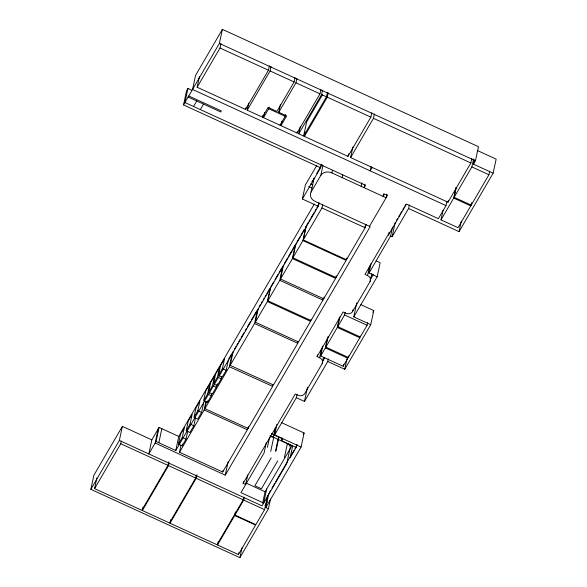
<?xml version="1.0" encoding="UTF-8"?>
<svg xmlns="http://www.w3.org/2000/svg" width="587" height="587" viewBox="0 0 587 587"><rect width="100%" height="100%" fill="white"/><g stroke="black" fill="none" stroke-linecap="round" stroke-linejoin="round"><path stroke-width="0.88" d="M270.482 499.082L268.413 508.753L239.9 557.65L90.846 489.338L93.861 475.272L122.375 426.375L151.828 439.868L148.812 453.942L156.069 441.49L159.084 427.424L178.778 436.449L175.762 450.515L156.069 441.49M168.74 461.859L167.985 465.381L141.805 510.272L94.566 488.619L96.826 478.067M175.762 450.515L318.198 206.257L302.364 199L320.597 167.735L183.526 104.919L186.549 90.846L187.943 88.454L191.861 90.251M187.943 88.454L184.927 102.52L365.547 185.301L364.153 187.693L364.901 184.179M90.846 489.338L119.359 440.441L122.375 426.375M94.566 488.619L120.746 443.728L121.311 441.086M269.389 65.81L268.45 70.213L245.571 109.439L197.137 87.236L199.397 76.684M183.526 104.919L219.391 43.416L222.407 29.35L478.478 146.706L475.463 160.772L473.482 164.177L493.139 173.187L459.056 231.63L408.589 208.502L409.337 204.988M197.137 87.236L220.015 48.009L220.954 43.614M158.182 428.972L155.166 443.046L225.247 475.162L370.177 226.633L315.226 201.451A8.299 6.831 12.1 0 1 311.066 192.088L314.082 178.022A8.299 6.831 12.1 0 0 313.707 178.837M196.212 475.419L195.647 478.053L169.467 522.951L142.347 510.521L143.103 506.999M158.835 442.759L161.851 428.693M142.347 510.521L168.528 465.623L169.093 462.989M245.571 109.439L245.953 107.678M320.92 89.429L319.981 93.825L297.103 133.051L247.2 110.18L248.712 103.151M178.389 444.102L180.495 434.285L184.384 427.615L182.278 437.432L178.389 444.102L182.131 445.819L186.02 439.149L187.745 431.115M247.707 427.982L247.332 429.743L222.678 472.014L179.505 452.232L181.009 445.195M182.131 445.819L182.513 444.029M190.056 424.093L192.162 414.283L188.273 420.952L186.167 430.763L190.056 424.093L193.798 425.81L189.909 432.48L186.915 431.107M243.73 497.196L243.165 499.831L216.985 544.721L170.01 523.2L170.766 519.678M193.798 425.81L195.522 417.783M247.2 110.18L270.079 70.954L271.018 66.558M197.834 410.761L199.94 400.943L196.051 407.613L193.945 417.423L197.834 410.761L201.576 412.47L197.687 419.14L194.693 417.768M262.807 115.404L262.433 117.165L268.12 107.414L276.917 111.442L294.109 81.967L295.048 77.572M264.656 112.388L263.526 117.664L268.729 108.749L269.103 106.988M201.576 412.47L203.682 402.66M179.505 452.232L204.159 409.953L205.854 402.036M207.571 394.068L209.669 384.25L205.707 391.052L203.601 400.862L207.571 394.068L211.313 395.777L207.343 402.579L204.349 401.207M273.014 384.595L272.632 386.349L248.096 428.429L204.922 408.647L206.426 401.611M207.343 402.579L207.725 400.796M211.313 395.777L211.694 393.994M170.01 523.2L196.19 478.302L196.946 474.788M218.474 375.364L220.573 365.554L224.542 358.752L222.436 368.57L218.474 375.364L222.216 377.081L226.178 370.28L228.284 360.469M209.31 392.71L212.303 394.082L216.265 387.281L216.838 384.602M214.262 384.206L217.256 385.578L217.638 383.795M217.256 385.578L221.226 378.784L221.607 377.001M281.914 121.26L280.975 125.662L286.654 115.91L278.759 112.293L280.454 104.376M204.922 408.647L229.356 366.736L232.371 352.67M298.123 341.539L297.741 343.292L273.447 384.962L230.17 365.349L233.186 351.283M279.97 125.2L285.172 116.285L285.546 114.524M278.759 112.293L295.951 82.811L296.89 78.416M222.678 472.014L223.053 470.26M230.17 365.349L254.567 323.503L257.583 309.437M310.934 319.57L310.552 321.324L298.504 341.986L255.33 322.197L258.346 308.131M297.103 133.051L297.477 131.29M225.247 475.162L228.072 461.969M327.429 92.408L326.489 96.811L303.611 136.037L298.732 133.799L300.236 126.763M255.33 322.197L267.378 301.542L270.203 288.349M323.312 298.343L322.931 300.104L311.007 320.546L267.833 300.757L270.658 287.571M303.611 136.037L306.627 121.964L322.637 94.507M371.798 112.748L370.852 117.143L347.981 156.369L304.426 136.404L305.365 132.009M235.46 511.989L234.705 515.511L255.587 525.079L238.41 554.546L217.528 544.971L218.283 541.456M248.096 428.429L248.47 426.676M267.833 300.757L279.757 280.315L282.773 266.249M335.984 276.609L335.603 278.37L323.694 298.79L280.52 279.008L283.536 264.935M298.732 133.799L321.603 94.573L322.549 90.178M302.364 199L305.379 184.934L316.775 165.395M267.606 495.582L264.59 509.648L255.844 524.646L234.961 515.07L235.526 512.436M247.765 474.861L245.696 484.532L243.143 483.365L243.517 481.604M280.52 279.008L292.429 258.581L295.254 245.395M305.944 226.516L302.929 240.582L346.103 260.371L336.058 277.592L292.884 257.803L295.899 243.737M304.426 136.404L327.304 97.178L328.243 92.783M234.961 515.07L243.708 500.08L244.273 497.446M365.87 224.249L365.114 227.763L346.469 259.733L303.296 239.944L306.311 225.878M320.597 167.735L321.346 164.221M238.41 554.546L238.784 552.785M311.066 192.088L320.854 175.308L322.923 165.637M239.9 557.65L241.969 547.979M266.337 442.466L264.069 453.017L240.971 492.632L263.695 503.052L266.711 488.978M318.198 206.257L318.954 202.742M267.43 447.265L269.499 437.586M303.296 239.944L321.94 207.974L322.696 204.459M273.403 437.022L275.472 427.351M270.71 451.418L273.725 437.352A5.07 4.175 12.1 0 0 269.903 436.977M268.413 508.753L265.808 507.557L301.087 447.059L274.621 434.93L276.881 424.379M320.854 175.308A8.299 6.831 12.1 0 1 331.875 172.908L332.44 170.267M262.631 503.206L265.082 491.774L291.952 445.702L269.976 435.627M275.56 450.992L278.576 436.926L271.253 433.566M275.941 451.168L278.957 437.095L282.905 438.907M265.808 507.557L268.824 493.491M281.533 440.749L282.098 438.107M282.479 438.284L281.914 440.925L296.127 447.433L290.154 457.677L292.605 446.245M342.184 177.626L342.749 174.992M274.621 434.93L296.325 397.707L297.081 394.193M347.981 156.369L348.546 153.728M284.379 457.684L287.395 443.611A5.07 4.168 12.1 0 1 289.817 449.363L286.801 463.429L262.066 505.847L119.359 440.441M471.816 158.585L470.877 162.981L447.998 202.207L350.586 157.565L352.846 147.014M323.694 298.79L324.068 297.037M296.325 397.707L304.462 401.435L307.478 387.369M296.127 447.433L296.692 444.799M243.143 483.365L295.254 394.009L297.8 395.176A5.158 4.248 12.1 0 0 304.653 393.679L322.19 363.61A5.158 4.248 12.1 0 0 319.607 357.784L317.061 356.617L317.435 354.856M336.058 277.592L336.432 275.839M319.607 357.784L321.683 348.113M301.087 447.059L304.103 432.993L281.775 422.757M327.436 338.237L325.367 347.908L347.871 358.224L343.175 366.288L320.663 355.971L322.733 346.301M350.586 157.565L373.457 118.339L374.403 113.937M322.19 363.61L323.51 357.454M360.198 335.984L359.824 337.745L348.333 357.439L325.822 347.122L328.082 336.571M361.166 186.328L361.922 182.814M346.469 259.733L346.851 257.972M304.462 401.435L327.744 361.511L328.309 358.87M371.131 166.459L370.192 170.854L372.173 167.456M325.822 347.122L337.312 327.429L339.381 317.75M367.653 322.637L367.088 325.279L360.279 336.96L337.767 326.643L339.844 316.965M337.767 326.643L344.576 314.962L345.149 312.321M317.061 356.617L343.087 311.983L345.633 313.15A5.158 4.248 12.1 0 0 352.486 311.653L352.868 309.892M343.175 366.288L343.549 364.534M327.744 361.511L344.723 369.289L370.749 324.662L353.77 316.877L356.786 302.811M344.723 369.289L346.983 358.738M348.333 357.439L348.707 355.685M383.7 193.761L383.135 196.396L384.529 193.996L387.515 195.368L369.465 226.311M352.486 311.653L370.126 281.408A5.158 4.248 12.1 0 0 367.543 275.582L369.619 265.911M353.77 316.877L377.155 276.785L369.018 273.05L371.094 263.38M386.87 194.246L386.114 197.76L331.875 172.908M370.126 281.408L371.82 273.491M377.155 276.785L380.171 262.712L376.106 260.848M367.543 275.582L364.997 274.415L388.073 234.837L388.455 235.013L389.02 232.371M370.749 324.662L373.765 310.589L360.829 304.668M369.018 273.05L390.619 236.003L392.505 227.213M390.619 236.003L392.138 236.7L395.154 222.634M471.141 204.144L470.759 205.905L458.051 227.697L440.998 219.876L443.068 210.205M388.455 235.013L406.498 204.063L438.394 218.687L446.017 205.611L446.956 201.209M447.998 202.207L448.38 200.453M440.998 219.876L453.707 198.083L455.967 187.532M489.69 171.221L488.934 174.735L471.222 205.12L454.162 197.298L456.238 187.627M454.162 197.298L471.875 166.921L473.577 159.004M473.482 164.177L474.421 159.781M459.056 231.63L461.316 221.079M471.222 205.12L471.787 202.478M493.139 173.187L496.154 159.121L477.312 150.485M222.407 29.35L195.566 75.378L192.551 89.444L446.017 205.611M193.549 106.474L196.755 100.979M200.328 109.578L203.535 104.09M151.828 439.868L159.084 427.424M311.939 181.699L312.798 180.224M316.753 173.444L322.087 164.294M178.778 436.449L314.302 204.049M228.688 358.995L231.454 354.255M234.565 348.913L235.945 346.543M236.869 344.965L237.786 343.388M238.711 341.803L240.09 339.44M241.008 337.855L244.236 332.33M245.153 330.752L246.533 328.382M247.457 326.805L250.678 321.28M251.603 319.702L256.666 311.015M259.241 306.597L260.577 304.308M261.472 302.775L262.36 301.241M263.255 299.715L264.15 298.181M265.038 296.655L265.933 295.122M266.828 293.595L269.499 289.002M270.849 286.691L273.601 281.973M274.98 279.61L278.187 274.107M279.104 272.537L281.855 267.819M284.453 263.365L287.659 257.869M288.577 256.299L291.783 250.796M292.7 249.226L294.99 245.3M296.809 242.174L300.008 236.693M300.918 235.123L304.117 229.642M306.766 225.1L308.131 222.759M309.041 221.196L309.951 219.641M310.861 218.078L314.045 212.619M314.955 211.063L315.865 209.5M316.775 207.945L319.497 203.263M292.884 257.803L302.929 240.582M364.879 226.809L366.266 224.439M396.526 220.286L397.443 218.716M398.808 216.368L399.725 214.798M400.642 213.235L401.552 211.665M402.924 209.317L403.834 207.754M404.751 206.184L405.661 204.621M320.663 355.971L325.367 347.908M392.138 236.7L408.589 208.502M322.542 361.533L324.824 357.622M370.081 280.014L373.295 274.511M217.528 544.971L234.705 515.511M271.187 457.838L254.897 485.765L261.442 488.766L277.724 460.839M372.848 312.159L373.765 310.589M269.279 492.706L270.658 490.35M272.03 487.988L274.782 483.277M275.699 481.707L294.021 450.273M294.938 448.703L297.235 444.777M303.185 434.563L304.103 432.993M264.986 505.723L267.29 501.782M229.356 366.736L272.632 386.349M219.391 43.416L475.463 160.772M220.015 48.009L268.45 70.213M270.079 70.954L294.109 81.967M295.951 82.811L319.981 93.825M321.603 94.573L326.489 96.811M327.304 97.178L370.852 117.143M373.457 118.339L470.877 162.981M471.875 166.921L488.934 174.735M268.729 108.749L285.172 116.285M453.707 198.083L470.759 205.905M188.743 95.982L221.336 110.921L220.727 111.97L188.126 97.031M310.648 183.907L312.93 184.949M308.711 186.461L312.042 187.987M321.94 207.974L365.114 227.763M292.429 258.581L335.603 278.37M279.757 280.315L322.931 300.104M344.576 314.962L367.088 325.279M337.312 327.429L359.824 337.745M267.378 301.542L310.552 321.324M254.567 323.503L297.741 343.292M222.436 368.57L226.178 370.28M218.225 377.412L221.226 378.784M213.272 385.908L216.265 387.281M204.159 409.953L247.332 429.743M182.278 437.432L186.02 439.149M245.931 482.998L265.082 491.774M120.746 443.728L167.985 465.381M168.528 465.623L195.647 478.053M196.19 478.302L243.165 499.831M243.708 500.08L264.59 509.648M313.407 181.493A8.299 6.831 12.1 0 1 313.465 179.703M210.66 382.548L208.561 392.365L212.523 385.564L214.629 375.753L210.66 382.548M215.62 374.051L213.514 383.869L217.476 377.067L219.582 367.249L215.62 374.051"/></g></svg>
